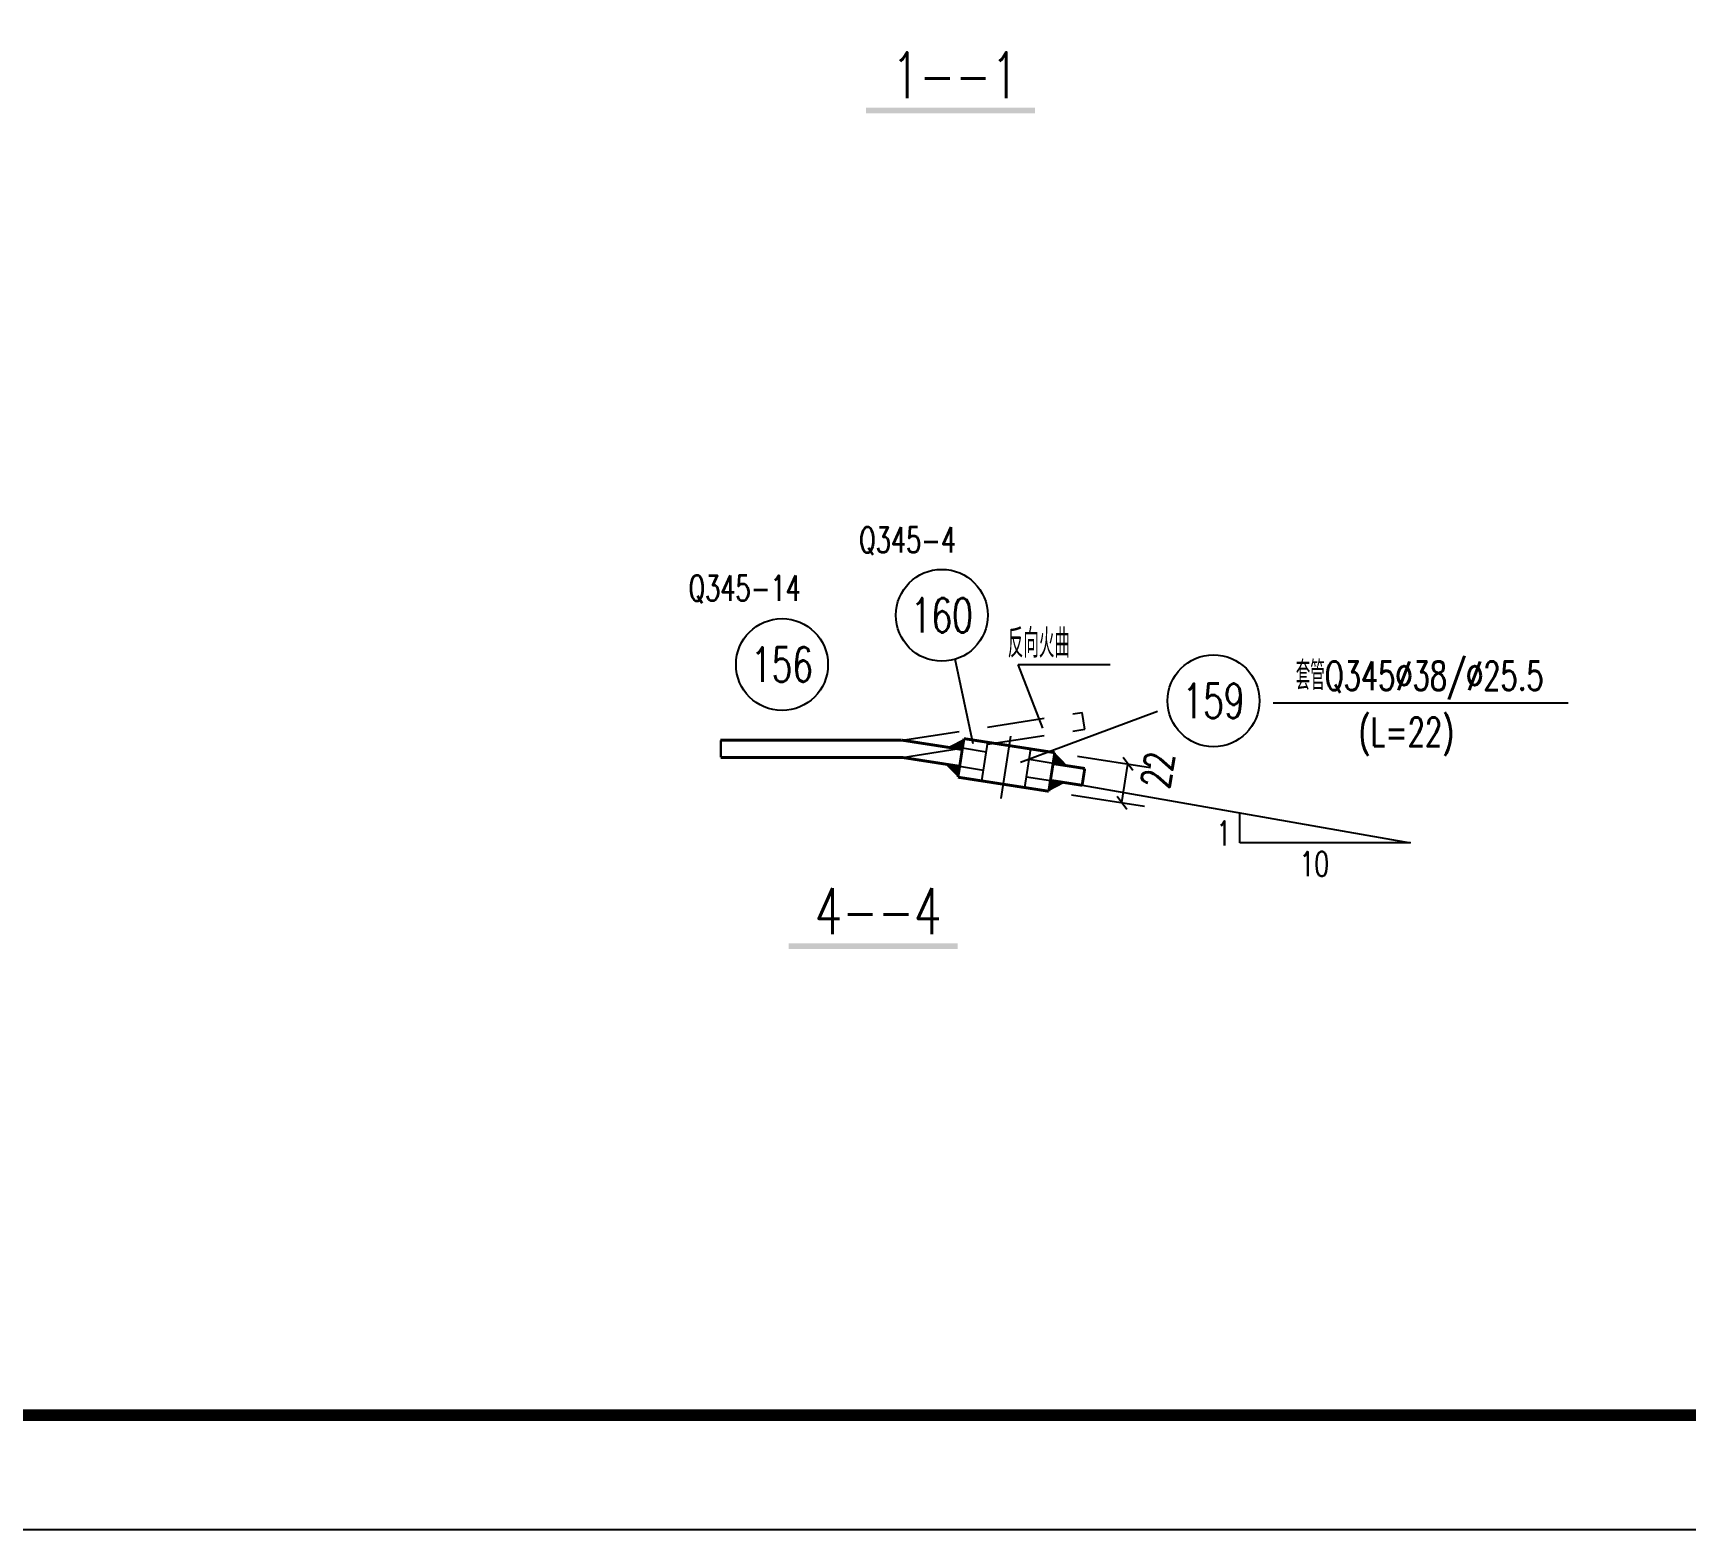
# Model space of a CAD drawing. Header units: millimetres. Extents: x 34238 to 35079, y -7738 to -7144.
# Drawn here: x 34660 to 34803.8, y -7738 to -7607.7 of the extents above; entities that cross this region are included whole.
import ezdxf
from ezdxf.enums import TextEntityAlignment as Align

# ---------------------------------------------------------------- set-up
doc = ezdxf.new("R2010")
doc.units = ezdxf.units.MM
doc.header["$LTSCALE"] = 10
doc.linetypes.add('DASHDOTX2', pattern=[2, 1, -0.5, 0, -0.5])
doc.linetypes.add('DASHED', pattern=[0.75, 0.5, -0.25])
for name, color, linetype in [('$TD_AUDIT_GENERATED_(886)', 4, 'Continuous'), ('1', 1, 'DASHED'), ('2', 1, 'Continuous'), ('3', 1, 'Continuous'), ('4', 2, 'DASHDOTX2')]:
    doc.layers.add(name, color=color, linetype=linetype)
doc.styles.add('DXT', font='simplex.shx', dxfattribs={"width": 0.72, "bigfont": 'hztxt.shx'})
doc.styles.get("Standard").update_dxf_attribs({"font": 'SIMPLEX.shx', "width": 0.7, "bigfont": 'gbhzfs.shx'})
doc.dimstyles.new('BZ$0', dxfattribs={"dimtxt": 2.5, "dimasz": 1, "dimexe": 2, "dimexo": 2, "dimgap": 1, "dimtad": 1, "dimdec": 0, "dimlfac": 20, "dimzin": 12, "dimdsep": 46, "dimtxsty": 'DXT', "dimblk": 'OBLIQUE', "dimcen": 0.09, "dimclrd": 1, "dimclre": 1, "dimclrt": 7, "dimadec": 4, "dimazin": 3, "dimtfac": 1.4, "dimtdec": 0, "dimtix": 1, "dimtmove": 2, "dimatfit": 3, "dimldrblk": 'OBLIQUE', "dimfxl": 1, "dimtolj": 1, "dimtzin": 0, "dimarcsym": 0})

# ---------------------------------------------------------------- blocks, each defined once
blk = doc.blocks.new('_Oblique')
at = {"color": 0, "linetype": 'ByBlock', "lineweight": -2}
blk.add_line((-0.5, -0.5), (0.5, 0.5), dxfattribs=at)
blk = doc.blocks.new('GWTKA1')
blk.add_line((22630.71, -9765.88), (21789.71, -9765.88))
at = {"const_width": 1}
blk.add_lwpolyline([(21814.71, -9755.88), (21814.71, -9181.88), (22620.71, -9181.88), (22620.71, -9755.88), (21814.71, -9755.88)], dxfattribs=at)

msp = doc.modelspace()

# ---------------------------------------------------------------- hatches: boundary and pattern name
for points in [[(34739.55210179, -7669.85755631), (34740.83704099, -7670.05666846), (34740.98386981, -7669.1091316)], [(34739.3251146, -7671.32238273), (34740.6100538, -7671.52149489), (34740.46322499, -7672.46903174)], [(34750.02762759, -7671.48082726), (34748.74268839, -7671.28171511), (34748.8895172, -7670.33417825)], [(34749.8006404, -7672.94565368), (34748.5157012, -7672.74654153), (34748.36887238, -7673.69407839)]]:
    msp.add_hatch(color=256).paths.add_polyline_path(points)

# ---------------------------------------------------------------- linework, layer by layer
for p, q in [((34741.78962326, -7669.57345619), (34740.20949109, -7662.2028959)), ((34767.90552728, -7666.00479011), (34793.5684308, -7666.00479011)), ((34742.92575831, -7670.29122065), (34740.85532557, -7669.93867178)), ((34740.6100538, -7671.52149489), (34742.68528624, -7671.84306963)), ((34748.74268839, -7671.28171511), (34746.67225565, -7670.92916623)), ((34746.44046876, -7672.42496679), (34748.5157012, -7672.74654153))]:
    msp.add_line(p, q)
at = {"color": 3}
for p, q in [((34747.84172644, -7668.19836324), (34745.71083279, -7662.66257935)), ((34745.71083279, -7662.66257935), (34753.70835625, -7662.66257935)), ((34745.90997556, -7671.14656276), (34757.82137473, -7666.72155004))]:
    msp.add_line(p, q, dxfattribs=at)
for points, const_width in [([(34735.57412564, -7669.2411354), (34719.76758547, -7669.2411354)], 0.25), ([(34719.81889854, -7669.25874966), (34719.81889854, -7670.7490868)], 0.2), ([(34735.57412564, -7669.2411354), (34740.83704099, -7670.05666846)], 0.25), ([(34740.46322499, -7672.46903174), (34740.98386981, -7669.1091316)], 0.25), ([(34740.98386981, -7669.1091316), (34748.8895172, -7670.33417825)], 0.25), ([(34735.62543871, -7670.7490868), (34719.81889854, -7670.7490868)], 0.25), ([(34735.57412564, -7670.7411354), (34740.6100538, -7671.52149489)], 0.25), ([(34748.36887238, -7673.69407839), (34748.8895172, -7670.33417825)], 0.25), ([(34748.74268839, -7671.28171511), (34751.50079749, -7671.70910734)], 0.25), ([(34751.2738103, -7673.17393376), (34751.50079749, -7671.70910734)], 0.25), ([(34740.46322499, -7672.46903174), (34748.36887238, -7673.69407839)], 0.25), ([(34748.5157012, -7672.74654153), (34751.2738103, -7673.17393376)], 0.25)]:
    msp.add_lwpolyline(points, dxfattribs=dict(const_width=const_width))
for centre in [(34739.05758352, -7658.37234647), (34725.14715327, -7662.66150214), (34762.7087548, -7665.81596311)]:
    msp.add_circle(centre, 4)
for points in [[(34732.44572989, -7614.16817985), (34732.44572989, -7614.66817985), (34747.16978999, -7614.16817985), (34747.16978999, -7614.66817985)], [(34725.72187071, -7686.93113359), (34725.72187071, -7687.43113359), (34740.44593081, -7686.93113359), (34740.44593081, -7687.43113359)]]:
    msp.add_trace(points)
at = {"layer": '1'}
for p, q in [((34742.53845743, -7672.79060649), (34743.05910225, -7669.43070635)), ((34746.29363994, -7673.37250365), (34746.81428476, -7670.0126035))]:
    msp.add_line(p, q, dxfattribs=at)
for points in [[(34735.62543871, -7669.2490868), (34751.2738103, -7666.82423983)], [(34751.50079749, -7668.28906625), (34751.2738103, -7666.82423983)], [(34735.62543871, -7670.7490868), (34751.50079749, -7668.28906625)]]:
    msp.add_lwpolyline(points, dxfattribs=at)
at = {"layer": '2'}
for p, q in [((34751.27909849, -7673.16754418), (34779.8560841, -7678.17349866)), ((34764.99561936, -7678.19011428), (34764.99273691, -7675.61214084)), ((34779.8560841, -7678.17349866), (34764.99561936, -7678.19011428))]:
    msp.add_line(p, q, dxfattribs=at)
at = {"layer": '4'}
msp.add_line((34744.22478831, -7674.31582403), (34745.06465386, -7668.89588276), dxfattribs=at)

# ---------------------------------------------------------------- block references
msp.add_blockref('GWTKA1', (12448.76172111, 2027.87371662))

# ---------------------------------------------------------------- texts
at = {"layer": '$TD_AUDIT_GENERATED_(886)', "width": 0.7}
for s, p in [('160', (34739.05768352, -7658.37245597)), ('156', (34725.14735327, -7662.66159714)), ('159', (34762.7088548, -7665.81607261))]:
    msp.add_text(s, height=3, dxfattribs=at).set_placement(p, align=Align.MIDDLE_CENTER)
at = {"width": 0.7}
for s, height, p in [('1--1', 4, (34734.70841977, -7613.35958174)), ('Q345-4', 2.2, (34731.85381824, -7652.91214437)), ('Q345-14', 2.2, (34717.00972261, -7657.10361348)), ('1', 2.15, (34762.96448123, -7678.4218824)), ('10', 2.15, (34770.19517196, -7681.09016403)), ('4--4', 4, (34727.98456058, -7686.12253549))]:
    msp.add_text(s, height=height, dxfattribs=at).set_placement(p)
for s, p in [('\\M+5CCD7\\M+5B9DCQ345%%C38/%%C25.5', (34780.65743531, -7664.88276917)), ('(L=22)', (34779.49992691, -7669.77725947))]:
    msp.add_text(s, height=2.5, dxfattribs=at).set_placement(p, align=Align.CENTER)
at = {"layer": '3', "text_generation_flag": 6, "width": 0.75}
msp.add_text('\\M+5B7B4\\M+5CFF2\\M+5BBF0\\M+5C7FA', height=2.5, rotation=180, dxfattribs=at).set_placement((34744.80503848, -7662.06027243))

# ---------------------------------------------------------------- dimensions: what is measured, and where the dimension line sits
at = {"color": 3}
msp.add_linear_dim(base=(34755.25777276, -7671.32099308), p1=(34748.36887238, -7673.69407839), p2=(34748.8895172, -7670.33417825), angle=81.1915933841, location=(34757.83908262, -7671.83827342), text='22', dimstyle='BZ$0', dxfattribs=at).render()

doc.saveas('drawing.dxf')
